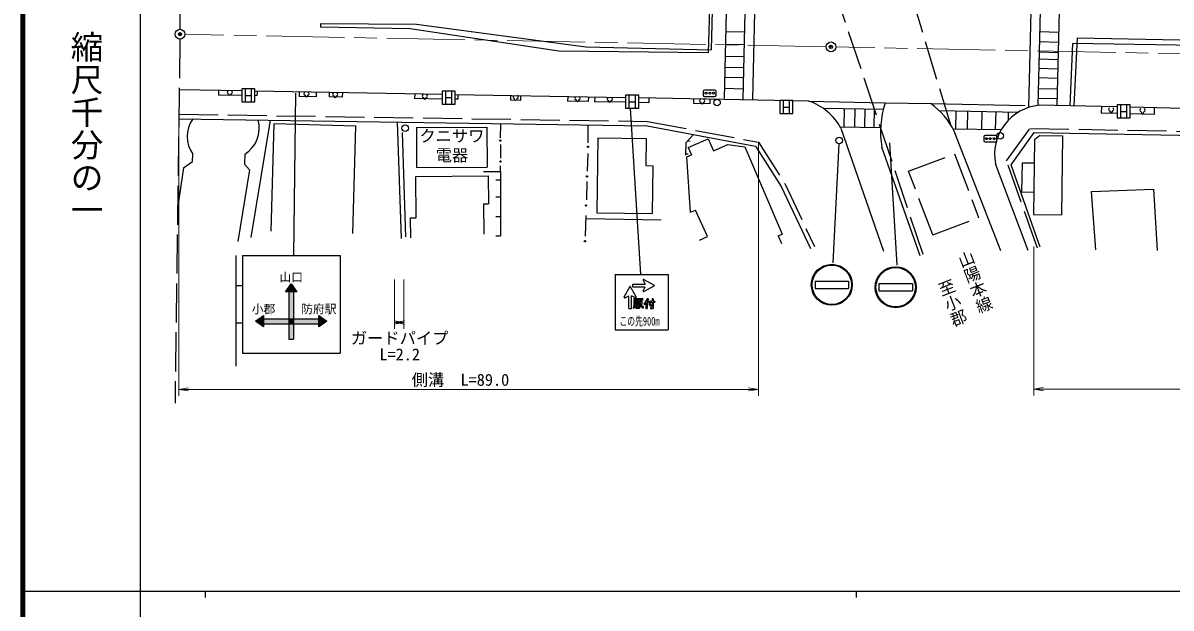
# Model space of a CAD drawing. Units: millimetres, scale not verified. Extents: x 40000 to 680000, y 20000 to 380000.
# Drawn here: x 40000 to 216345, y 202409 to 292178 of the extents above; entities that cross this region are included whole.
import ezdxf
from ezdxf.enums import TextEntityAlignment as Align

# ---------------------------------------------------------------- set-up
doc = ezdxf.new("R2010")
doc.units = ezdxf.units.MM
doc.header["$LTSCALE"] = 1000
doc.header["$PDMODE"] = 32
doc.header["$PDSIZE"] = 500
doc.linetypes.add('CHAIN', pattern=[18.5, 12, -1.5, 3.5, -1.5])
doc.linetypes.add('DASHED', pattern=[7.5, 6, -1.5])
for name, color, linetype, lineweight in [('M-BGD', 7, 'Continuous', 25), ('M-BGD-EXST', 7, 'Continuous', 25), ('M-BMK', 2, 'CHAIN', 13), ('M-BMK-SRVR', 3, 'Continuous', 25), ('M-STR-HTXT', 7, 'Continuous', 13), ('M-STR-STRC', 7, 'Continuous', 25), ('M-TTL', 2, 'Continuous', 140), ('M-TTL-BAND', 7, 'Continuous', 25)]:
    doc.layers.add(name, color=color, linetype=linetype, lineweight=lineweight)
doc.layers.add('M-BMK-HTXT', color=7, linetype='Continuous')
doc.layers.add('M-OTRS', color=6, linetype='Continuous')
doc.styles.add('@ＭＳ ゴシック', font='')
doc.styles.add('ＭＳ ゴシック', font='')
doc.styles.get('@ＭＳ ゴシック').set_extended_font_data('@MS Gothic')
doc.styles.get('ＭＳ ゴシック').set_extended_font_data('MS Gothic')

# ---------------------------------------------------------------- blocks, each defined once
blk = doc.blocks.new('open_arrow')
at = {"color": 0, "linetype": 'Continuous', "lineweight": -2}
blk.add_lwpolyline([(7.5, 1.25), (0, 0), (7.5, -1.25)], dxfattribs=at)

msp = doc.modelspace()

# ---------------------------------------------------------------- hatches: boundary and pattern name
at = {"layer": 'M-STR-STRC'}
for points in [[(81198, 252158), (82073, 250908), (81573, 250908), (80823, 250908), (80323, 250908)], [(80823, 250908), (81573, 250908), (81573, 246783), (80823, 246783)], [(76948, 247283), (76948, 246783), (76948, 246033), (76948, 245533), (75698, 246408)], [(85448, 246783), (85448, 247283), (86698, 246408), (85448, 245533), (85448, 246033)], [(75698, 246408), (76234, 246783), (76948, 246783), (76948, 246033), (76948, 245533)], [(76948, 246783), (80823, 246783), (80823, 246033), (76948, 246033)], [(80823, 246783), (81573, 246783), (81573, 246033), (80823, 246033)], [(80823, 246033), (81573, 246033), (81573, 243658), (80823, 243658)], [(81573, 246783), (85448, 246783), (85448, 246033), (81573, 246033)]]:
    msp.add_hatch(color=256, dxfattribs=at).paths.add_polyline_path(points)

# ---------------------------------------------------------------- linework, layer by layer
at = {"layer": 'M-BGD', "linetype": 'DASHED'}
for p, q in [((64132, 291211), (64604, 340441)), ((182562, 276341), (174297, 303660)), ((178255, 256679), (163482, 300795)), ((64115, 289711), (63357, 233837)), ((63959, 278180), (135953, 277075)), ((135953, 277075), (152967, 273900)), ((191097, 271021), (194664, 276005)), ((194664, 276005), (273958, 274530)), ((152967, 273900), (157067, 267440)), ((176044, 269438), (183095, 272099)), ((183095, 272099), (186788, 262310)), ((195835, 257620), (191097, 271021)), ((179738, 259650), (176044, 269438)), ((157067, 267440), (161583, 257874)), ((179738, 259650), (186788, 262310))]:
    msp.add_line(p, q, dxfattribs=at)
at = {"layer": 'M-BGD'}
for p, q in [((73613, 281767), (64010, 281939)), ((70036, 281831), (70023, 281128)), ((73613, 281063), (70023, 281128)), ((104383, 281214), (75613, 281731)), ((75942, 281022), (75613, 281027)), ((75955, 281724), (75942, 281022)), ((82433, 281608), (82420, 280905)), ((85031, 280858), (82420, 280905)), ((85044, 281561), (85031, 280858)), ((87038, 281525), (87025, 280822)), ((89050, 280786), (87025, 280822)), ((89063, 281489), (89050, 280786)), ((100168, 281289), (100155, 280587)), ((104383, 280511), (100155, 280587)), ((132574, 280707), (106383, 281178)), ((106802, 280467), (106383, 280475)), ((106814, 281170), (106802, 280467)), ((114908, 281025), (114896, 280322)), ((116431, 280997), (116419, 280294)), ((123677, 280867), (123664, 280164)), ((126845, 280810), (126833, 280107)), ((127816, 280793), (127804, 280090)), ((160655, 280203), (134574, 280671)), ((136148, 280643), (136136, 279940)), ((142988, 280520), (142976, 279817)), ((145523, 280475), (145510, 279772)), ((116419, 280294), (114896, 280322)), ((126833, 280107), (123664, 280164)), ((132574, 280004), (127804, 280090)), ((136136, 279940), (134574, 279968)), ((145510, 279772), (142976, 279817)), ((172436, 279904), (179462, 279810)), ((208080, 279288), (196114, 279546)), ((205650, 279341), (205628, 278326)), ((243094, 278533), (210080, 279245)), ((213751, 279166), (213729, 278151)), ((63949, 277480), (135883, 276376)), ((75063, 259251), (78020, 277264)), ((97475, 276966), (98078, 259093)), ((208080, 278273), (205628, 278326)), ((213729, 278151), (210080, 278230)), ((78147, 260209), (78596, 276736)), ((78596, 276736), (91107, 276396)), ((90657, 259869), (91107, 276396)), ((98266, 275357), (98738, 259345)), ((100423, 276148), (111255, 276207)), ((100423, 276148), (100456, 270014)), ((111255, 276207), (111289, 270072)), ((113333, 276722), (113314, 274581)), ((126789, 276516), (126789, 273793)), ((135883, 276376), (152539, 273268)), ((165620, 276027), (172195, 257189)), ((190218, 257212), (183027, 275571)), ((191774, 270412), (195315, 275359)), ((195315, 275359), (273947, 273897)), ((113385, 271430), (113385, 273535)), ((128299, 274563), (128137, 263050)), ((128299, 274563), (135727, 274459)), ((135727, 274459), (135668, 270290)), ((141828, 273776), (141742, 271915)), ((142925, 275002), (141828, 273776)), ((142105, 274086), (142494, 274068)), ((142192, 273090), (145260, 274410)), ((145260, 274410), (146055, 272562)), ((146055, 272562), (148283, 273521)), ((148283, 273521), (150870, 273158)), ((195371, 274320), (195227, 262770)), ((195371, 274320), (196123, 274915)), ((196123, 274915), (199672, 274870)), ((199672, 274870), (199520, 262716)), ((66045, 270903), (66098, 272041)), ((74065, 272063), (74042, 270503)), ((126749, 272157), (126672, 269434)), ((141750, 272099), (142157, 272080)), ((141992, 271635), (142689, 271935)), ((142552, 263125), (141992, 271635)), ((142192, 273090), (142689, 271935)), ((150870, 273158), (156625, 259789)), ((152539, 273268), (156453, 267101)), ((177796, 256427), (171911, 273108)), ((64649, 269966), (63767, 264056)), ((64649, 269966), (66045, 270903)), ((74042, 270503), (74771, 269661)), ((100456, 270014), (111289, 270072)), ((113333, 269415), (113356, 270282)), ((135668, 270290), (136757, 270275)), ((136757, 270275), (136653, 262930)), ((194376, 257243), (189390, 270570)), ((196246, 257766), (191774, 270412)), ((193455, 270728), (193399, 266261)), ((193455, 270728), (195326, 270705)), ((74771, 269661), (73002, 258673)), ((100334, 268626), (111464, 268718)), ((100386, 262283), (100334, 268626)), ((110732, 269376), (113333, 269415)), ((111464, 268718), (111500, 264433)), ((112614, 268114), (113335, 268116)), ((113333, 269415), (113352, 259535)), ((126604, 267874), (126556, 265022)), ((156453, 267101), (160950, 257575)), ((204116, 266307), (213634, 266671)), ((204786, 257345), (204116, 266307)), ((213634, 266671), (214228, 257287)), ((112619, 265494), (113341, 265495)), ((193399, 266261), (195270, 266237)), ((110761, 264427), (111500, 264433)), ((110761, 264427), (110799, 259790)), ((128137, 263050), (136653, 262930)), ((142552, 263125), (143318, 263469)), ((145139, 259412), (143318, 263469)), ((195227, 262770), (199520, 262716)), ((99540, 262276), (100386, 262283)), ((99565, 259210), (99540, 262276)), ((112625, 262484), (113347, 262485)), ((126424, 259449), (126522, 262644)), ((126508, 262178), (138016, 261962)), ((112631, 259533), (113352, 259535)), ((143893, 258852), (145139, 259412)), ((156010, 259524), (156625, 259789)), ((156010, 259524), (156511, 258361))]:
    msp.add_line(p, q, dxfattribs=at)
for centre in [(113312, 274124), (126805, 273181), (113356, 270944), (126655, 268631), (126496, 264170), (126318, 258689)]:
    msp.add_circle(centre, 100, dxfattribs=at)
for centre, radius, start, end in [((158001, 272007), 8614, 27.81983, 72.05902), ((185871, 275448), 14154, 161.64714, 189.51605), ((172895, 270668), 11256, 25.82168, 54.30447), ((196768, 272049), 7525, 94.98683, 191.34012), ((69860, 274758), 4640, 144.56662, 215.84116), ((71719, 275995), 4579, 300.82378, 16.47583)]:
    msp.add_arc(centre, radius, start, end, dxfattribs=at)
at = {"layer": 'M-BGD-EXST'}
for p, q in [((73613, 282074), (73613, 280074)), ((75613, 282074), (73613, 282074)), ((74113, 281974), (74113, 280174)), ((74113, 281074), (75113, 281074)), ((75113, 280174), (75113, 281974)), ((75613, 280074), (75613, 282074)), ((104383, 281721), (104383, 279721)), ((106383, 281721), (104383, 281721)), ((104883, 281621), (104883, 279821)), ((104883, 280721), (105883, 280721)), ((105883, 279821), (105883, 281621)), ((106383, 279721), (106383, 281721)), ((132574, 281086), (132574, 279086)), ((134574, 281086), (132574, 281086)), ((133074, 280986), (133074, 279186)), ((134074, 279186), (134074, 280986)), ((134574, 279086), (134574, 281086)), ((144487, 281694), (144487, 281094)), ((146287, 281894), (144687, 281894)), ((144687, 280894), (146287, 280894)), ((146487, 281094), (146487, 281694)), ((73613, 280074), (75613, 280074)), ((104383, 279721), (106383, 279721)), ((132574, 279086), (134574, 279086)), ((133074, 280086), (134074, 280086)), ((156250, 280285), (156250, 278285)), ((158250, 280285), (156250, 280285)), ((156750, 280185), (156750, 278385)), ((156750, 279285), (157750, 279285)), ((157750, 278385), (157750, 280185)), ((158250, 278285), (158250, 280285)), ((208080, 279607), (208080, 277607)), ((210080, 279607), (208080, 279607)), ((208580, 279507), (208580, 277707)), ((209580, 277707), (209580, 279507)), ((210080, 277607), (210080, 279607)), ((156250, 278285), (158250, 278285)), ((208080, 277607), (210080, 277607)), ((208580, 278607), (209580, 278607)), ((187581, 274731), (187581, 274131)), ((189381, 274931), (187781, 274931)), ((187781, 273931), (189381, 273931)), ((189581, 274131), (189581, 274731))]:
    msp.add_line(p, q, dxfattribs=at)
for centre, radius in [((144912, 281394), 150), ((145487, 281394), 150), ((146062, 281394), 150), ((146609, 279977), 500), ((98718, 276030), 500), ((190111, 274849), 500), ((165378, 274145), 500), ((188006, 274431), 150), ((188581, 274431), 150), ((189156, 274431), 150)]:
    msp.add_circle(centre, radius, dxfattribs=at)
for centre, radius, start, end in [((71607, 281549), 243, 109.56481, 250.43519), ((71768, 281334), 243, 183.27315, 356.72685), ((71929, 281549), 243, 289.56481, 70.43519), ((83383, 281318), 243, 109.56481, 250.43519), ((83544, 281102), 243, 183.27315, 356.72685), ((83705, 281318), 243, 289.56481, 70.43519), ((87800, 281226), 243, 109.56481, 250.43519), ((87961, 281011), 243, 183.27315, 356.72685), ((88122, 281226), 243, 289.56481, 70.43519), ((101570, 280964), 243, 109.56481, 250.43519), ((101731, 280749), 243, 183.27315, 356.72685), ((101892, 280964), 243, 289.56481, 70.43519), ((115523, 280797), 243, 109.56481, 250.43519), ((115685, 280582), 243, 183.27315, 356.72685), ((115846, 280797), 243, 289.56481, 70.43519), ((125028, 280602), 243, 109.56481, 250.43519), ((125350, 280602), 243, 289.56481, 70.43519), ((129984, 280501), 243, 109.56481, 250.43519), ((130306, 280501), 243, 289.56481, 70.43519), ((144169, 280231), 243, 109.56481, 250.43519), ((144687, 281694), 200, 90, 180), ((144687, 281094), 200, 180, 270), ((144491, 280231), 243, 289.56481, 70.43519), ((146287, 281694), 200, 0, 90), ((146287, 281094), 200, 270, 0), ((125189, 280387), 243, 183.27315, 356.72685), ((130145, 280286), 243, 183.27315, 356.72685), ((144330, 280015), 243, 183.27315, 356.72685), ((206977, 278924), 243, 109.56481, 250.43519), ((207138, 278709), 243, 183.27315, 356.72685), ((207299, 278924), 243, 289.56481, 70.43519), ((211797, 278800), 243, 109.56481, 250.43519), ((212119, 278800), 243, 289.56481, 70.43519), ((211958, 278585), 243, 183.27315, 356.72685), ((187781, 274731), 200, 90, 180), ((187781, 274131), 200, 180, 270), ((189381, 274731), 200, 0, 90), ((189381, 274131), 200, 270, 0)]:
    msp.add_arc(centre, radius, start, end, dxfattribs=at)
at = {"layer": 'M-BMK'}
for p, q in [((163357, 288531), (64875, 290447)), ((263338, 286586), (164856, 288502))]:
    msp.add_line(p, q, dxfattribs=at)
at = {"layer": 'M-BMK-SRVR'}
for centre in [(64125, 290461), (164106, 288516)]:
    msp.add_circle(centre, 750, dxfattribs=at)
at = {"layer": 'M-OTRS'}
for p in [(64125, 290461), (164106, 288516)]:
    msp.add_point(p, dxfattribs=at)
at = {"layer": 'M-STR-HTXT'}
for p, q in [((63949, 277480), (63949, 234961)), ((152967, 273900), (152967, 234961)), ((195266, 257889), (195266, 234996)), ((97092, 252798), (97092, 245236)), ((98492, 252798), (98492, 245236)), ((97092, 246236), (98492, 246236)), ((63949, 235961), (152967, 235961)), ((195266, 235996), (297062, 235996))]:
    msp.add_line(p, q, dxfattribs=at)
at = {"layer": 'M-STR-STRC'}
for p, q in [((145547, 298090), (145265, 287612)), ((145955, 298079), (145685, 288069)), ((147740, 280570), (148135, 298049)), ((152118, 280471), (152525, 298440)), ((150623, 280504), (151019, 298004)), ((194867, 296816), (194450, 279209)), ((196302, 296784), (195893, 279524)), ((199234, 296717), (198826, 279488)), ((85683, 292098), (85680, 291534)), ((99456, 291305), (85680, 291534)), ((85683, 292098), (100456, 292011)), ((122305, 287848), (99456, 291305)), ((100456, 292011), (126477, 288500)), ((150855, 290758), (147972, 290823)), ((196125, 289326), (199057, 289256)), ((196161, 290847), (199093, 290777)), ((201912, 289896), (201412, 279432)), ((201912, 289896), (228963, 289398)), ((145265, 287612), (122305, 287848)), ((126477, 288500), (145685, 288069)), ((150811, 288802), (147927, 288867)), ((196087, 287729), (199019, 287659)), ((201234, 289045), (200776, 279446)), ((221734, 288697), (201234, 289045)), ((150769, 286966), (147886, 287031)), ((196062, 286664), (198994, 286594)), ((150731, 285273), (147847, 285338)), ((196028, 285222), (198960, 285153)), ((150697, 283765), (147813, 283830)), ((195994, 283799), (198926, 283730)), ((81851, 281416), (81546, 256524)), ((150658, 282047), (147774, 282112)), ((195920, 280660), (198852, 280590)), ((195955, 282140), (198887, 282070)), ((133283, 279086), (134855, 253580)), ((160655, 280203), (172436, 279904)), ((162914, 279083), (172164, 278979)), ((166120, 279047), (166089, 276256)), ((167759, 279029), (167728, 276229)), ((169303, 279012), (169271, 276203)), ((170748, 278995), (170716, 276179)), ((179462, 279810), (193948, 279530)), ((180746, 278734), (192892, 278500)), ((183314, 278684), (183261, 275954)), ((185062, 278651), (185010, 275920)), ((187280, 278608), (187227, 275877)), ((189408, 278567), (189356, 275836)), ((191335, 278530), (191310, 277230)), ((165489, 276266), (171735, 276162)), ((182828, 275962), (190255, 275819)), ((165328, 273648), (164411, 255362)), ((173080, 273765), (174236, 254997)), ((72698, 256524), (72698, 239524)), ((73698, 256524), (73698, 241524)), ((73698, 256524), (88698, 256524)), ((88698, 256524), (88698, 241524)), ((130952, 253580), (130952, 245092)), ((130952, 253580), (139095, 253580)), ((135252, 252696), (135570, 252088)), ((135391, 252831), (136954, 251954)), ((139095, 253580), (139095, 245092)), ((161658, 252574), (166824, 252574)), ((161658, 252574), (161658, 251440)), ((166824, 252574), (166824, 251440)), ((171465, 252203), (176631, 252203)), ((171465, 252203), (171465, 251069)), ((176631, 252203), (176631, 251069)), ((72698, 251899), (73698, 251899)), ((80323, 250908), (81198, 252158)), ((82073, 250908), (80323, 250908)), ((80823, 250908), (80823, 243658)), ((81198, 252158), (82073, 250908)), ((81573, 250908), (81573, 243658)), ((132333, 250139), (133209, 251702)), ((134196, 250139), (133319, 251702)), ((133635, 252088), (135570, 252088)), ((133635, 252088), (133635, 251710)), ((133635, 251710), (135570, 251710)), ((135252, 251103), (135570, 251710)), ((135391, 250968), (136954, 251844)), ((161658, 251440), (166824, 251440)), ((171465, 251069), (176631, 251069)), ((132467, 250000), (133075, 250318)), ((133075, 248382), (133075, 250318)), ((134061, 250000), (133453, 250318)), ((133453, 248382), (133453, 250318)), ((133841, 248774), (133717, 248424)), ((133841, 249885), (135282, 249885)), ((133841, 249885), (133841, 248774)), ((133992, 248774), (133841, 248382)), ((133992, 249759), (133992, 248774)), ((133992, 249759), (134541, 249759)), ((134252, 248835), (134047, 248588)), ((134417, 248712), (134129, 248424)), ((134181, 249577), (134541, 249577)), ((134181, 249577), (134181, 248998)), ((134181, 248998), (134541, 248998)), ((134252, 248835), (134417, 248712)), ((134307, 249451), (134911, 249451)), ((134307, 249451), (134307, 249329)), ((134307, 249329), (134911, 249329)), ((134307, 249203), (134911, 249203)), ((134307, 249203), (134307, 249124)), ((134307, 249124), (134911, 249124)), ((134541, 249759), (134541, 249577)), ((134541, 248998), (134541, 248547)), ((134705, 249759), (135282, 249759)), ((134705, 249759), (134705, 249577)), ((134705, 249577), (135037, 249577)), ((134705, 248998), (135037, 248998)), ((134705, 248998), (134705, 248382)), ((134870, 248753), (134994, 248877)), ((134870, 248753), (135241, 248424)), ((134911, 249451), (134911, 249329)), ((134911, 249203), (134911, 249124)), ((134994, 248877), (135241, 248671)), ((135037, 249577), (135037, 248998)), ((135241, 248671), (135241, 248424)), ((135902, 249865), (135386, 249049)), ((135386, 249049), (135586, 249049)), ((135694, 249220), (135586, 249049)), ((135694, 249220), (135694, 248382)), ((136101, 249865), (135900, 249546)), ((135900, 249546), (135900, 248382)), ((136101, 249865), (135902, 249865)), ((136064, 249494), (136064, 249329)), ((136064, 249494), (136641, 249494)), ((136064, 249329), (136641, 249329)), ((136306, 249182), (136147, 249082)), ((136147, 249082), (136352, 248753)), ((136306, 249182), (136512, 248852)), ((136512, 248852), (136352, 248753)), ((136805, 249865), (136641, 249865)), ((136641, 249865), (136641, 249494)), ((136641, 249329), (136641, 248547)), ((136805, 249865), (136805, 249494)), ((136805, 249494), (137052, 249494)), ((136805, 249329), (137052, 249329)), ((136805, 249329), (136805, 248382)), ((137052, 249494), (137052, 249329)), ((75698, 246408), (76948, 247283)), ((76948, 247283), (76948, 245533)), ((85448, 245533), (85448, 247283)), ((85448, 247283), (86698, 246408)), ((133075, 248382), (133453, 248382)), ((133841, 248382), (133717, 248424)), ((134047, 248588), (134129, 248424)), ((134294, 248547), (134211, 248382)), ((134705, 248382), (134211, 248382)), ((134541, 248547), (134294, 248547)), ((135694, 248382), (135900, 248382)), ((136394, 248547), (136394, 248382)), ((136641, 248547), (136394, 248547)), ((136394, 248382), (136805, 248382)), ((72698, 246149), (73698, 246149)), ((76948, 245533), (75698, 246408)), ((76948, 246783), (85448, 246783)), ((76948, 246033), (85448, 246033)), ((86698, 246408), (85448, 245533)), ((80823, 243658), (81573, 243658)), ((130952, 245092), (139095, 245092)), ((73698, 241524), (88698, 241524))]:
    msp.add_line(p, q, dxfattribs=at)
for centre, radius in [((164241, 252007), 3150), ((164241, 252007), 3024), ((174048, 251636), 3150), ((174048, 251636), 3024)]:
    msp.add_circle(centre, radius, dxfattribs=at)
for centre, radius, start, end in [((135342, 252743), 101, 60.72604, 207.60398), ((133264, 251671), 63, 29.27396, 150.72604), ((135342, 251056), 101, 152.39602, 299.27396), ((136924, 251899), 63, 299.27396, 60.72604), ((132421, 250089), 101, 150.72604, 297.60398), ((134108, 250089), 101, 242.39602, 29.27396)]:
    msp.add_arc(centre, radius, start, end, dxfattribs=at)
at = {"layer": 'M-TTL'}
msp.add_line((40000, 380000), (40000, 20000), dxfattribs=at)
at = {"layer": 'M-TTL-BAND'}
for p, q in [((58000, 370000), (58000, 20000)), ((40000, 205000), (579000, 205000)), ((68000, 205000), (68000, 204000)), ((168000, 205000), (168000, 204000))]:
    msp.add_line(p, q, dxfattribs=at)

# ---------------------------------------------------------------- block references
at = {"layer": 'M-STR-HTXT', "xscale": 200, "yscale": 200, "rotation": 180}
for p in [(98492, 246236), (152967, 235961)]:
    msp.add_blockref('open_arrow', p, dxfattribs=at)
at = {"layer": 'M-STR-HTXT', "xscale": 200, "yscale": 200}
for p in [(97092, 246236), (63949, 235961), (195266, 235996)]:
    msp.add_blockref('open_arrow', p, dxfattribs=at)

# ---------------------------------------------------------------- texts
at = {"layer": 'M-BMK-HTXT', "style": 'ＭＳ ゴシック'}
for s, p in [('クニサワ', (105892, 273384)), ('電器', (105892, 270425))]:
    msp.add_text(s, height=1833, dxfattribs=at).set_placement(p, align=Align.BOTTOM_CENTER)
at = {"layer": 'M-BMK-HTXT', "style": '@ＭＳ ゴシック'}
for s, p in [('山陽本線', (184867, 251928)), ('至小郡', (181405, 248712))]:
    msp.add_text(s, height=1833, rotation=291.156, dxfattribs=at).set_placement(p, align=Align.BOTTOM_CENTER)
at = {"layer": 'M-STR-HTXT', "style": 'ＭＳ ゴシック'}
for s, p in [('ガードパイプ', (97865, 242357)), ('L=2.2', (97865, 239857)), ('側溝\u3000L=89.0', (107197, 235961))]:
    msp.add_text(s, height=1833, dxfattribs=at).set_placement(p, align=Align.BOTTOM_CENTER)
at = {"layer": 'M-STR-STRC', "style": 'ＭＳ ゴシック'}
for s, p in [('山口', (81198, 253158)), ('小郡', (76948, 248283)), ('防府駅', (85448, 248283))]:
    msp.add_text(s, height=1320, dxfattribs=at).set_placement(p, align=Align.MIDDLE_CENTER)
at = {"layer": 'M-STR-STRC', "style": 'ＭＳ ゴシック', "width": 0.65}
msp.add_text('この先900m', height=1320, dxfattribs=at).set_placement((134698, 245357), align=Align.BOTTOM_CENTER)
at = {"layer": 'M-TTL-BAND', "style": '@ＭＳ ゴシック'}
msp.add_text('縮尺千分の一', height=3666, rotation=270, dxfattribs=at).set_placement((49777, 261030), align=Align.MIDDLE_RIGHT)

doc.saveas('drawing.dxf')
